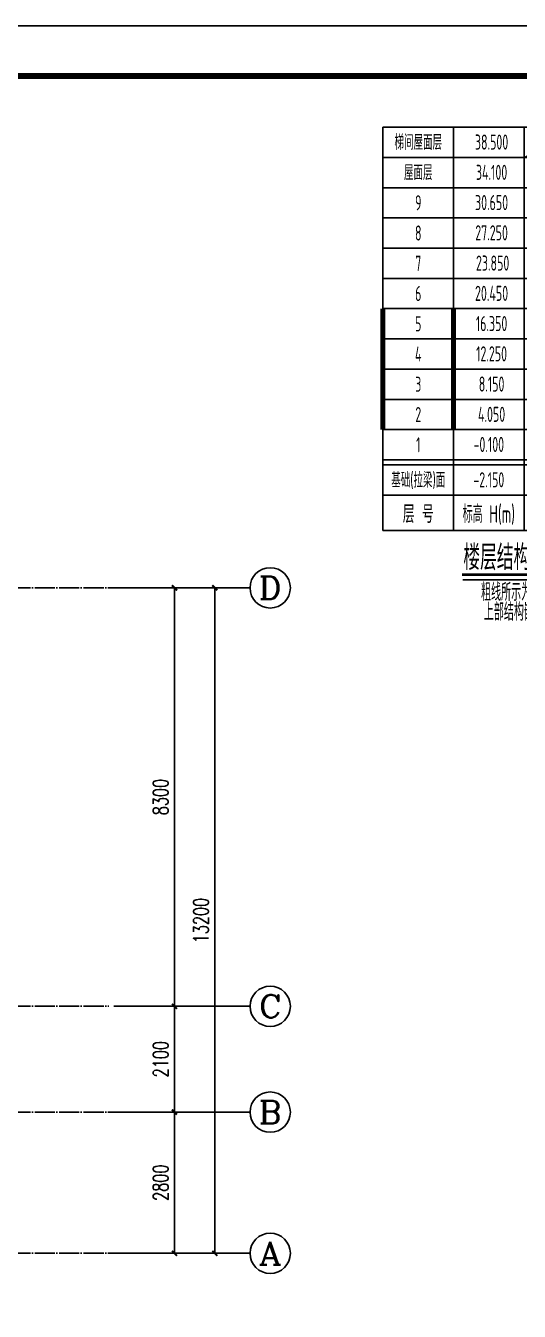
# Model space of a CAD drawing. Extents: x -441005 to 725361, y -182459 to 319313.
# Drawn here: x 25648 to 35442, y -70450 to -44950 of the extents above; entities that cross this region are included whole.
import ezdxf
from ezdxf.enums import TextEntityAlignment as Align

# ---------------------------------------------------------------- set-up
doc = ezdxf.new("R2010")
doc.units = 0
doc.header["$LTSCALE"] = 100
doc.linetypes.add('DOTE', pattern=[2.42, 2, -0.2, 0.02, -0.2])
doc.layers.get('0').update_dxf_attribs({"linetype": 'CONTINUOUS'})
doc.layers.get('Defpoints').update_dxf_attribs({"linetype": 'CONTINUOUS'})
for name, color, linetype in [('AXIS', 3, 'CONTINUOUS'), ('AXIS_TEXT', 7, 'CONTINUOUS'), ('C层高表', 2, 'CONTINUOUS'), ('DOTE', 8, 'DOTE'), ('图框', 7, 'CONTINUOUS')]:
    doc.layers.add(name, color=color, linetype=linetype)
doc.styles.add('_TCH_AXIS', font='COMPLEX', dxfattribs={"bigfont": 'GBCBIG'})
doc.styles.add('_TCH_DIM_T3', font='simplex_.ttf', dxfattribs={"width": 0.705882, "bigfont": 'GBCBIG'})
doc.styles.add('COMPLEX', font='COMPLEX')
doc.styles.add('HZ', font='tssdeng.shx', dxfattribs={"width": 0.7, "height": 5, "bigfont": '1.shx'})
doc.dimstyles.new('_TCH_ARCH&&100', dxfattribs={"dimtxt": 297.5, "dimasz": 100, "dimexe": 250, "dimexo": 300, "dimgap": 126.25, "dimtad": 1, "dimdec": 0, "dimzin": 0, "dimdsep": 46, "dimtxsty": '_TCH_DIM_T3', "dimblk": 'ARCHTICK', "dimcen": 0.09, "dimclrt": 7, "dimazin": 2, "dimtfac": 1, "dimtdec": 0, "dimtix": 1, "dimtmove": 2, "dimatfit": 3, "dimfxl": 0, "dimtolj": 1, "dimtzin": 0, "dimarcsym": 0})

# ---------------------------------------------------------------- blocks, each defined once
blk = doc.blocks.new('_AXISO')
blk.add_circle((0, 0), 0.5)
at = {"layer": 'AXIS_TEXT', "style": 'COMPLEX', "width": 1.041667}
blk.add_attdef('A', text='', height=0.56, dxfattribs=at).set_placement((-0.25, -0.28), (0.25, -0.28), align=Align.FIT)
blk = doc.blocks.new('_ArchTick')
at = {"color": 0, "linetype": 'ByBlock', "const_width": 0.4}
blk.add_lwpolyline([(-0.5, -0.5), (0.5, 0.5)], dxfattribs=at)
blk = doc.blocks.new('*D919')
at = {"layer": 'AXIS', "color": 0, "lineweight": -2}
for p, q in [((27700, -56100), (29650, -56100)), ((29400, -69300), (29400, -56100)), ((27700, -69300), (29650, -69300))]:
    blk.add_line(p, q, dxfattribs=at)
at = {"layer": 'Defpoints', "color": 0}
for p in [(27400, -56100), (29400, -56100), (27400, -69300)]:
    blk.add_point(p, dxfattribs=at)
at = {"layer": 'AXIS', "color": 0, "lineweight": -2, "xscale": 100, "yscale": 100, "zscale": 100}
for p, rotation in [((29400, -56100), 90), ((29400, -69300), 270)]:
    blk.add_blockref('_ArchTick', p, dxfattribs=dict(at, rotation=rotation))
at = {"layer": 'AXIS', "color": 7, "insert": (29125, -62700), "char_height": 297.5, "attachment_point": 5, "rotation": 90, "style": '_TCH_DIM_T3'}
blk.add_mtext('\\A1;13200', dxfattribs=at)
blk = doc.blocks.new('*D920')
at = {"layer": 'AXIS', "color": 0, "lineweight": -2}
for p, q in [((27700, -66500), (28850, -66500)), ((28600, -69300), (28600, -66500)), ((27700, -69300), (28850, -69300))]:
    blk.add_line(p, q, dxfattribs=at)
at = {"layer": 'Defpoints', "color": 0}
for p in [(27400, -66500), (28600, -66500), (27400, -69300)]:
    blk.add_point(p, dxfattribs=at)
at = {"layer": 'AXIS', "color": 0, "lineweight": -2, "xscale": 100, "yscale": 100, "zscale": 100}
for p, rotation in [((28600, -66500), 90), ((28600, -69300), 270)]:
    blk.add_blockref('_ArchTick', p, dxfattribs=dict(at, rotation=rotation))
at = {"layer": 'AXIS', "color": 7, "insert": (28325, -67900), "char_height": 297.5, "attachment_point": 5, "rotation": 90, "style": '_TCH_DIM_T3'}
blk.add_mtext('\\A1;2800', dxfattribs=at)
blk = doc.blocks.new('*D921')
at = {"layer": 'AXIS', "color": 0, "lineweight": -2}
for p, q in [((27700, -64400), (28850, -64400)), ((28600, -66500), (28600, -64400)), ((27700, -66500), (28850, -66500))]:
    blk.add_line(p, q, dxfattribs=at)
at = {"layer": 'Defpoints', "color": 0}
for p in [(27400, -64400), (28600, -64400), (27400, -66500)]:
    blk.add_point(p, dxfattribs=at)
at = {"layer": 'AXIS', "color": 0, "lineweight": -2, "xscale": 100, "yscale": 100, "zscale": 100}
for p, rotation in [((28600, -64400), 90), ((28600, -66500), 270)]:
    blk.add_blockref('_ArchTick', p, dxfattribs=dict(at, rotation=rotation))
at = {"layer": 'AXIS', "color": 7, "insert": (28325, -65450), "char_height": 297.5, "attachment_point": 5, "rotation": 90, "style": '_TCH_DIM_T3'}
blk.add_mtext('\\A1;2100', dxfattribs=at)
blk = doc.blocks.new('*D922')
at = {"layer": 'AXIS', "color": 0, "lineweight": -2}
for p, q in [((27700, -56100), (28850, -56100)), ((28600, -64400), (28600, -56100)), ((27700, -64400), (28850, -64400))]:
    blk.add_line(p, q, dxfattribs=at)
at = {"layer": 'Defpoints', "color": 0}
for p in [(27400, -56100), (28600, -56100), (27400, -64400)]:
    blk.add_point(p, dxfattribs=at)
at = {"layer": 'AXIS', "color": 0, "lineweight": -2, "xscale": 100, "yscale": 100, "zscale": 100}
for p, rotation in [((28600, -56100), 90), ((28600, -64400), 270)]:
    blk.add_blockref('_ArchTick', p, dxfattribs=dict(at, rotation=rotation))
at = {"layer": 'AXIS', "color": 7, "insert": (28324, -60250), "char_height": 297.5, "attachment_point": 5, "rotation": 90, "style": '_TCH_DIM_T3'}
blk.add_mtext('\\A1;8300', dxfattribs=at)
blk = doc.blocks.new('柱墙层高表')
at = {"layer": 'C层高表', "color": 7}
for p, q in [((0, 8000), (0, 0)), ((0, 8000), (4200, 8000)), ((1400, 8000), (1400, 0)), ((2800, 8000), (2800, 0)), ((2800, 7400), (4200, 8000)), ((4200, 8000), (4200, 0)), ((4200, 8000), (4200, 0)), ((4200, 8000), (4200, 0)), ((4200, 8000), (6300, 8000)), ((4200, 7400), (6300, 8000)), ((6300, 8000), (6300, 0)), ((0, 7400), (4200, 7400)), ((0, 7400), (4200, 7400)), ((4200, 7400), (6300, 7400)), ((4200, 7400), (6300, 7400)), ((0, 6800), (4200, 6800)), ((4200, 6800), (6300, 6800)), ((0, 6200), (4200, 6200)), ((4200, 6200), (6300, 6200)), ((0, 5600), (4200, 5600)), ((4200, 5600), (6300, 5600)), ((0, 5000), (4200, 5000)), ((4200, 5000), (6300, 5000)), ((0, 4400), (4200, 4400)), ((4200, 4400), (6300, 4400)), ((0, 3800), (4200, 3800)), ((4200, 3800), (6300, 3800)), ((0, 3200), (4200, 3200)), ((4200, 3200), (6300, 3200)), ((0, 2600), (4200, 2600)), ((4200, 2600), (6300, 2600)), ((0, 2000), (4200, 2000)), ((4200, 2000), (6300, 2000)), ((0, 1400), (4200, 1400)), ((0, 1300), (4200, 1300)), ((4200, 1400), (6300, 1400)), ((4200, 1300), (6300, 1300)), ((0, 700), (4200, 700)), ((4200, 700), (6300, 700)), ((0, 0), (4200, 0)), ((4200, 0), (6300, 0)), ((1582, -976), (4970, -976))]:
    blk.add_line(p, q, dxfattribs=at)
at = {"layer": 'C层高表', "color": 7, "const_width": 50}
blk.add_lwpolyline([(1567, -878), (4955, -878)], dxfattribs=at)
at = {"layer": 'C层高表', "color": 7, "style": 'HZ'}
for s, height, width, p in [('梯间屋面层', 300, 0.6, (700, 7550)), ('屋面层', 300, 0.6, (700, 6950)), ('9', 300, 0.6, (700, 6350)), ('8', 300, 0.6, (700, 5750)), ('7', 300, 0.6, (700, 5150)), ('6', 300, 0.6, (700, 4550)), ('5', 300, 0.6, (700, 3950)), ('4', 300, 0.6, (700, 3350)), ('3', 300, 0.6, (700, 2750)), ('2', 300, 0.6, (700, 2150)), ('1', 300, 0.6, (700, 1550)), ('基础(拉梁)面', 300, 0.6, (700, 850)), ('层 号', 350, 0.7, (700, 150)), ('标高 H(m)', 350, 0.6, (2100, 150)), ('层高(m)', 350, 0.6, (3500, 150)), ('墙柱砼强度等级', 350, 0.6, (5250, 150)), ('楼层结构面标高、层高', 500, 0.7, (3256, -785)), ('粗线所示为本图表达标高范围', 350, 0.6, (3241, -1397)), ('上部结构嵌固部位：基础面', 350, 0.6, (3196, -1790))]:
    blk.add_text(s, height=height, dxfattribs=dict(at, width=width)).set_placement(p, align=Align.CENTER)
at = {"layer": 'C层高表', "color": 2, "style": 'HZ', "width": 0.6}
for s, p in [('38.500', (2155, 7554)), ('34.100', (2155, 6954)), ('4.400', (3505, 6954)), ('30.650', (2155, 6354)), ('3.450', (3505, 6354)), ('27.250', (2155, 5754)), ('3.400', (3505, 5754)), ('23.850', (2176, 5154)), ('3.400', (3505, 5154)), ('20.450', (2155, 4554)), ('3.400', (3505, 4554)), ('4.100', (3505, 3954)), ('4.100', (3505, 3354)), ('4.100', (3505, 2754)), ('C40', (5250, 2750)), ('4.100', (3505, 2154)), ('C40', (5250, 2150)), ('C40', (5250, 1550)), ('2.050', (3500, 850)), ('C40', (5250, 850))]:
    blk.add_text(s, height=300, dxfattribs=at).set_placement(p, align=Align.CENTER)
at = {"layer": 'C层高表', "color": 4, "style": 'HZ', "width": 0.6}
for p in [(5250, 6950), (5250, 6350), (5250, 5750), (5250, 5150)]:
    blk.add_text('C30', height=300, dxfattribs=at).set_placement(p, align=Align.CENTER)
at = {"layer": 'C层高表', "color": 6, "style": 'HZ', "width": 0.6}
for p in [(5250, 4550), (5250, 3950), (5250, 3350)]:
    blk.add_text('C35', height=300, dxfattribs=at).set_placement(p, align=Align.CENTER)
at = {"layer": 'C层高表', "style": 'HZ', "width": 0.6}
for s, p in [('16.350', (2155, 3954)), ('12.250', (2155, 3354)), ('8.150', (2155, 2754)), ('4.050', (2155, 2154)), ('-0.100', (2100, 1556)), ('4.150', (3500, 1550)), ('-2.150', (2100, 856))]:
    blk.add_text(s, height=300, dxfattribs=at).set_placement(p, align=Align.CENTER)
blk = doc.blocks.new('A2+1_2')
at = {"layer": '图框'}
blk.add_lwpolyline([(0, 0), (89100, 0), (89100, 42000), (0, 42000)], close=True, dxfattribs=at)
at = {"layer": '图框', "const_width": 120}
blk.add_lwpolyline([(2500, 1000), (88100, 1000), (88100, 41000), (2500, 41000)], close=True, dxfattribs=at)

msp = doc.modelspace()

# ---------------------------------------------------------------- linework, layer by layer
at = {"layer": 'AXIS'}
for p, q in [((27400, -56100), (30100, -56100)), ((27400, -64400), (30100, -64400)), ((27400, -66500), (30100, -66500)), ((27400, -69300), (30100, -69300))]:
    msp.add_line(p, q, dxfattribs=at)
at = {"layer": 'C层高表', "color": 6, "const_width": 100}
for points in [[(32737.5, -52962.5), (32737.5, -50562.5)], [(34137.5, -52962.5), (34137.5, -50562.5)]]:
    msp.add_lwpolyline(points, dxfattribs=at)
at = {"layer": 'DOTE', "ltscale": 2}
for p, q in [((-30800, -56100), (27400, -56100)), ((-30800, -64400), (27300, -64400)), ((-30800, -66500), (27400, -66500)), ((-30800, -69300), (27400, -69300))]:
    msp.add_line(p, q, dxfattribs=at)

# ---------------------------------------------------------------- block references
msp.add_blockref('A2+1_2', (-40300, -86950))
at = {"layer": 'AXIS'}
ref = msp.add_blockref('_AXISO', (30500, -56100), dxfattribs=dict(at, xscale=800, yscale=800, zscale=800))
ref.add_attrib('A', 'D', dxfattribs={"layer": 'AXIS_TEXT', "height": 452.5, "style": '_TCH_AXIS', "width": 1.235294}).set_placement((30273.7, -56326.3), (30726.3, -56326.3), align=Align.FIT)
ref = msp.add_blockref('_AXISO', (30500, -64400), dxfattribs=dict(at, xscale=800, yscale=800, zscale=800))
ref.add_attrib('A', 'C', dxfattribs={"layer": 'AXIS_TEXT', "height": 452.5, "style": '_TCH_AXIS', "width": 1.4}).set_placement((30273.7, -64626.3), (30726.3, -64626.3), align=Align.FIT)
ref = msp.add_blockref('_AXISO', (30500, -66500), dxfattribs=dict(at, xscale=800, yscale=800, zscale=800))
ref.add_attrib('A', 'B', dxfattribs={"layer": 'AXIS_TEXT', "height": 452.5, "style": '_TCH_AXIS', "width": 1.235294}).set_placement((30273.7, -66726.3), (30726.3, -66726.3), align=Align.FIT)
ref = msp.add_blockref('_AXISO', (30500, -69300), dxfattribs=dict(at, xscale=800, yscale=800, zscale=800))
ref.add_attrib('A', 'A', dxfattribs={"layer": 'AXIS_TEXT', "height": 452.5, "style": '_TCH_AXIS', "width": 1.166667}).set_placement((30273.7, -69526.3), (30726.3, -69526.3), align=Align.FIT)
at = {"layer": 'C层高表'}
msp.add_blockref('柱墙层高表', (32737.5, -54962.5), dxfattribs=at)

# ---------------------------------------------------------------- dimensions: what is measured, and where the dimension line sits
at = {"layer": 'AXIS'}
for p1, p2, distance, picture, middle in [((27400, -69300), (27400, -56100), -2000, '*D919', (29125, -62700)), ((27400, -64400), (27400, -56100), -1200, '*D922', (28323.6, -60250)), ((27400, -66500), (27400, -64400), -1200, '*D921', (28325, -65450)), ((27400, -69300), (27400, -66500), -1200, '*D920', (28325, -67900))]:
    dim = msp.add_aligned_dim(p1=p1, p2=p2, distance=distance, dimstyle='_TCH_ARCH&&100', dxfattribs=at)
    dim.commit()
    dim.dimension.update_dxf_attribs({"geometry": picture, "text_midpoint": middle})

doc.saveas('drawing.dxf')
